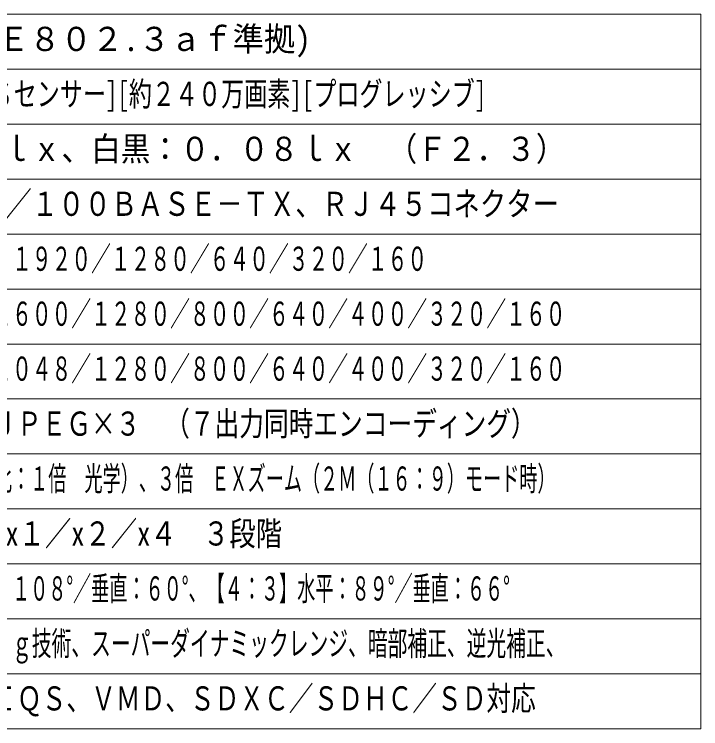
# Model space of a CAD drawing. Units: millimetres, scale not verified. Extents: x -63 to 62, y -56 to 57.
# Drawn here: x 0 to 62.5, y -56.4 to 8.6 of the extents above; entities that cross this region are included whole.
import ezdxf
from ezdxf.enums import TextEntityAlignment as Align

# ---------------------------------------------------------------- set-up
doc = ezdxf.new("R2010")
doc.units = ezdxf.units.MM
doc.header["$LTSCALE"] = 0.125
doc.layers.add('0-1_MOJI1', color=7, linetype='Continuous')
doc.layers.add('0-2_WAKU', color=1, linetype='Continuous', lineweight=18)
doc.styles.add('ＭＳ ゴシック', font='')
doc.styles.get('ＭＳ ゴシック').set_extended_font_data('MS Gothic')

msp = doc.modelspace()

# ---------------------------------------------------------------- linework, layer by layer
at = {"layer": '0-2_WAKU', "color": 4}
for p, q in [((62.4995, 8.6376), (-62.5005, 8.6376)), ((62.4995, -56.3624), (62.4995, 8.6376)), ((62.4995, -56.3624), (-62.5005, -56.3624))]:
    msp.add_line(p, q, dxfattribs=at)
at = {"layer": '0-2_WAKU'}
for p, q in [((62.4995, 3.6376), (-62.5005, 3.6376)), ((62.4995, -1.3624), (-62.5005, -1.3624)), ((62.4995, -6.3624), (-62.5005, -6.3624)), ((-62.5005, -11.3624), (62.4995, -11.3624)), ((-62.5005, -16.3624), (62.4995, -16.3624)), ((-62.5005, -21.3624), (62.4995, -21.3624)), ((-62.5005, -26.3624), (62.4995, -26.3624)), ((-62.5005, -31.3624), (62.4995, -31.3624)), ((-62.5005, -36.3624), (62.4995, -36.3624)), ((-62.5005, -41.3624), (62.4995, -41.3624)), ((62.4995, -46.3624), (-62.5005, -46.3624)), ((62.4995, -51.3624), (-62.5005, -51.3624))]:
    msp.add_line(p, q, dxfattribs=at)

# ---------------------------------------------------------------- texts
at = {"layer": '0-1_MOJI1', "style": 'ＭＳ ゴシック'}
for s, width, p in [('ＰｏＥ(ＩＥＥＥ８０２.３ａｆ準拠)', 0.95, (-20.0005, 4.6376)), ('[約１／３型\u3000ＭＯＳセンサー][約２４０万画素][プログレッシブ]', 0.7, (-20.0005, -0.3624)), ('カラー：０．１ｌｘ、白黒：０．０８ｌｘ\u3000（Ｆ２．３）', 0.9, (-20.0005, -5.3624)), ('１０ＢＡＳＥ－Ｔ／１００ＢＡＳＥ－ＴＸ、ＲＪ４５コネクター', 0.8, (-20.0005, -10.3624)), ('２Ｍ【１６：９】（Ｈ）１９２０／１２８０／６４０／３２０／１６０', 0.6, (-20.0005, -15.3624)), ('２Ｍ【４：３】（Ｈ）１６００／１２８０／８００／６４０／４００／３２０／１６０', 0.6, (-20.0005, -20.3624)), ('３Ｍ【４：３】（Ｈ）２０４８／１２８０／８００／６４０／４００／３２０／１６０', 0.6, (-20.0005, -25.3624)), ('Ｈ．２６４×４、ＪＰＥＧ×３\u3000（７出力同時エンコーディング）', 0.75, (-20.0005, -30.3624)), ('ｆ＝２．８ｍｍ（ズーム比：１倍\u3000光学）、３倍\u3000ＥＸズーム（２Ｍ（１６：９）モード時）', 0.55, (-20.0005, -35.3624)), ('デジタルズーム：x１／x２／x４\u3000３段階', 0.8, (-20.0005, -40.3624)), ('画角\u3000【１６：９】水平：１０８°／垂直：６０°、【４：３】水平：８９°／垂直：６６°', 0.55, (-20.0005, -45.3624)), ('Ｓｍａｒｔ\u3000ｃｏｄｉｎｇ技術、スーパーダイナミックレンジ、暗部補正、逆光補正、', 0.6, (-20.0005, -50.3624)), ('簡易白黒切換、ＶＩＱＳ、ＶＭＤ、ＳＤＸＣ／ＳＤＨＣ／ＳＤ対応', 0.75, (-20.0005, -55.3624))]:
    msp.add_text(s, height=2.199, dxfattribs=dict(at, width=width)).set_placement(p, align=Align.BOTTOM_LEFT)

doc.saveas('drawing.dxf')
